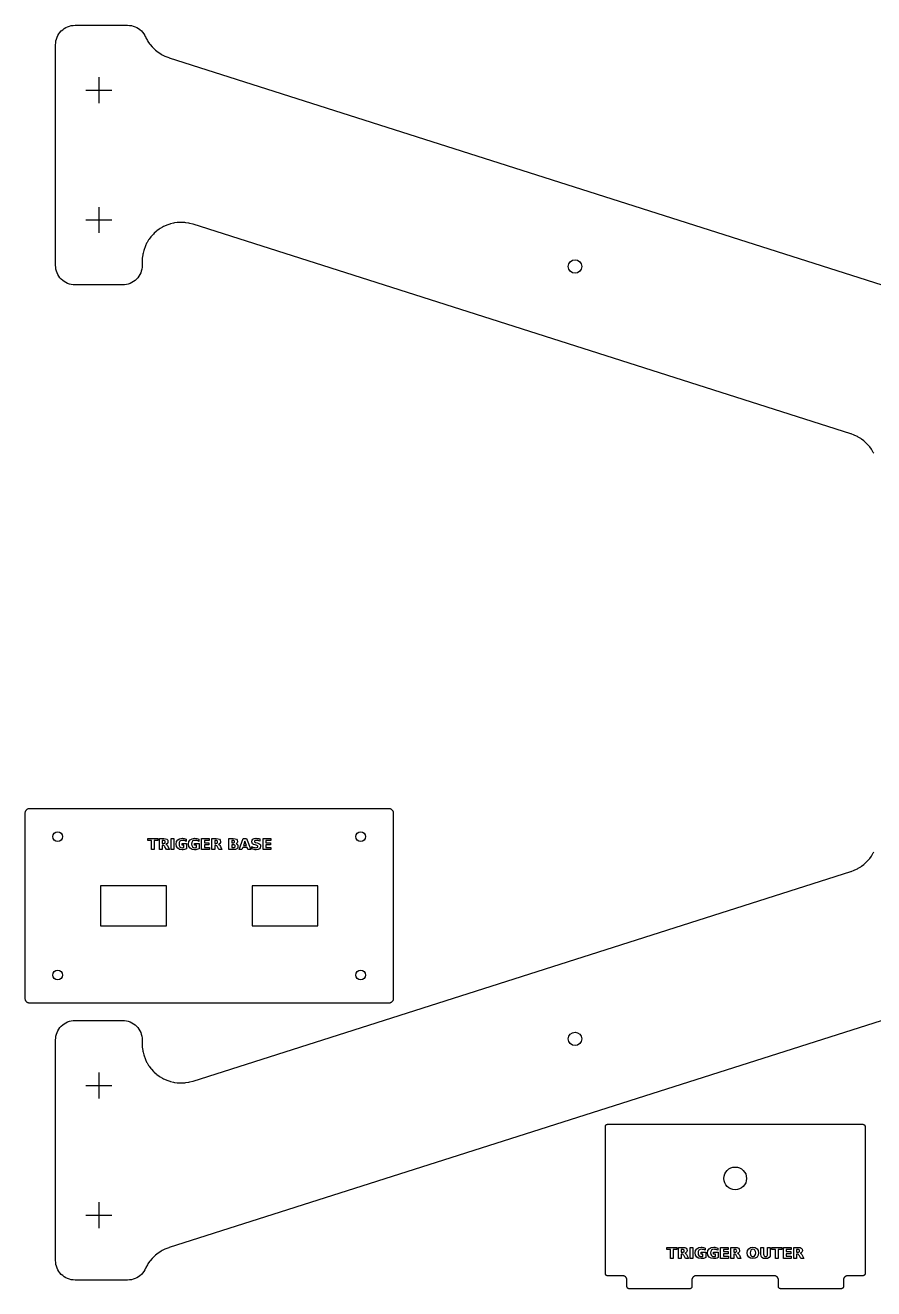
# Model space of a CAD drawing. Header units: millimetres. Extents: x 6 to 880, y 6 to 590.
# Drawn here: x 6 to 398, y 6 to 590 of the extents above; entities that cross this region are included whole.
import ezdxf

# ---------------------------------------------------------------- set-up
doc = ezdxf.new("R2010")
doc.units = ezdxf.units.MM
doc.layers.add('CUT', color=1, linetype='Continuous')
doc.layers.add('ENGRAVE', color=5, linetype='Continuous')

msp = doc.modelspace()

# ---------------------------------------------------------------- linework, layer by layer
at = {"layer": 'CUT'}
for points in [[(398.01, 392.19), (397.81, 392.57), (397.14, 393.7), (396.9, 394.06), (396.13, 395.12), (395.86, 395.46), (394.98, 396.44), (394.68, 396.75), (393.72, 397.64), (393.38, 397.92), (392.34, 398.71), (391.98, 398.96), (390.86, 399.64), (390.48, 399.85), (389.3, 400.43), (388.9, 400.6), (387.57, 401.1), (387.36, 401.17), (83.57, 498), (83.36, 498.06), (81.96, 498.43), (81.53, 498.53), (80.21, 498.74), (79.77, 498.79), (78.44, 498.87), (77.99, 498.88), (76.66, 498.83), (76.21, 498.79), (74.89, 498.61), (74.46, 498.52), (73.16, 498.21), (72.73, 498.09), (71.47, 497.65), (71.06, 497.48), (69.85, 496.92), (69.45, 496.72), (68.3, 496.04), (67.93, 495.79), (66.85, 495.01), (66.51, 494.73), (65.51, 493.84), (65.2, 493.52), (64.3, 492.54), (64.01, 492.2), (63.21, 491.13), (62.96, 490.76), (62.27, 489.62), (62.06, 489.23), (61.49, 488.02), (61.32, 487.61), (60.86, 486.36), (60.73, 485.93), (60.41, 484.64), (60.32, 484.2), (60.12, 482.88), (60.08, 482.44), (60.01, 481), (60, 480.77), (60, 479), (59.96, 478.12), (59.83, 477.24), (59.61, 476.39), (59.32, 475.56), (58.94, 474.76), (58.48, 474), (57.96, 473.29), (57.36, 472.64), (56.71, 472.04), (56, 471.52), (55.24, 471.06), (54.44, 470.69), (53.61, 470.39), (52.76, 470.17), (51.88, 470.04), (51, 470), (29, 470), (28.12, 470.04), (27.24, 470.17), (26.39, 470.39), (25.56, 470.69), (24.76, 471.06), (24, 471.52), (23.29, 472.04), (22.64, 472.64), (22.04, 473.29), (21.52, 474), (21.06, 474.76), (20.69, 475.56), (20.39, 476.39), (20.17, 477.24), (20.04, 478.12), (20, 479), (20, 581), (20.04, 581.88), (20.17, 582.76), (20.39, 583.61), (20.69, 584.44), (21.06, 585.24), (21.52, 586), (22.04, 586.71), (22.64, 587.36), (23.29, 587.96), (24, 588.48), (24.76, 588.94), (25.56, 589.31), (26.39, 589.61), (27.24, 589.83), (28.12, 589.96), (29, 590), (53.29, 590), (54.17, 589.96), (55.04, 589.83), (55.89, 589.62), (56.71, 589.32), (57.51, 588.95), (58.26, 588.5), (58.97, 587.98), (59.62, 587.4), (60.22, 586.75), (60.74, 586.05), (61.2, 585.3), (61.46, 584.75), (61.46, 584.75), (61.47, 584.75), (61.76, 584.14), (62.42, 582.94), (62.66, 582.55), (63.44, 581.42), (63.71, 581.06), (64.6, 580.02), (64.91, 579.69), (65.9, 578.74), (66.24, 578.44), (67.32, 577.6), (67.69, 577.34), (68.85, 576.61), (69.25, 576.39), (70.47, 575.78), (70.89, 575.6), (72.28, 575.08), (72.49, 575), (776, 350.76)], [(460, 148.52), (72.49, 25), (72.28, 24.92), (70.89, 24.4), (70.47, 24.22), (69.25, 23.61), (68.85, 23.39), (67.69, 22.66), (67.32, 22.4), (66.24, 21.56), (65.9, 21.26), (64.91, 20.31), (64.6, 19.98), (63.71, 18.94), (63.44, 18.58), (62.66, 17.45), (62.42, 17.06), (61.76, 15.86), (61.47, 15.25), (61.46, 15.25), (61.2, 14.7), (60.74, 13.95), (60.22, 13.25), (59.62, 12.6), (58.97, 12.02), (58.26, 11.5), (57.51, 11.05), (56.71, 10.68), (55.89, 10.38), (55.04, 10.17), (54.17, 10.04), (53.29, 10), (29, 10), (28.12, 10.04), (27.24, 10.17), (26.39, 10.39), (25.56, 10.69), (24.76, 11.06), (24, 11.52), (23.29, 12.04), (22.64, 12.64), (22.04, 13.29), (21.52, 14), (21.06, 14.76), (20.69, 15.56), (20.39, 16.39), (20.17, 17.24), (20.04, 18.12), (20, 19), (20, 121), (20.04, 121.88), (20.17, 122.76), (20.39, 123.61), (20.69, 124.44), (21.06, 125.24), (21.52, 126), (22.04, 126.71), (22.64, 127.36), (23.29, 127.96), (24, 128.48), (24.76, 128.94), (25.56, 129.31), (26.39, 129.61), (27.24, 129.83), (28.12, 129.96), (29, 130), (51, 130), (51.88, 129.96), (52.76, 129.83), (53.61, 129.61), (54.44, 129.31), (55.24, 128.94), (56, 128.48), (56.71, 127.96), (57.36, 127.36), (57.96, 126.71), (58.48, 126), (58.94, 125.24), (59.32, 124.44), (59.61, 123.61), (59.83, 122.76), (59.96, 121.88), (60, 121), (60, 119.23), (60.01, 119), (60.08, 117.56), (60.12, 117.12), (60.32, 115.8), (60.41, 115.36), (60.73, 114.07), (60.86, 113.64), (61.32, 112.39), (61.49, 111.98), (62.06, 110.77), (62.27, 110.38), (62.96, 109.24), (63.21, 108.87), (64.01, 107.8), (64.3, 107.46), (65.2, 106.48), (65.51, 106.16), (66.51, 105.27), (66.85, 104.99), (67.93, 104.21), (68.3, 103.96), (69.45, 103.28), (69.85, 103.08), (71.06, 102.52), (71.47, 102.35), (72.73, 101.91), (73.16, 101.79), (74.46, 101.48), (74.89, 101.39), (76.21, 101.21), (76.66, 101.17), (77.99, 101.12), (78.44, 101.13), (79.77, 101.21), (80.21, 101.26), (81.53, 101.47), (81.96, 101.57), (83.36, 101.94), (83.57, 102), (387.36, 198.83), (387.57, 198.9), (388.9, 199.4), (389.3, 199.57), (390.48, 200.15), (390.86, 200.36), (391.98, 201.04), (392.34, 201.29), (393.38, 202.08), (393.72, 202.36), (394.68, 203.25), (394.98, 203.56), (395.86, 204.54), (396.13, 204.88), (396.9, 205.94), (397.14, 206.3), (397.81, 207.43), (398.01, 207.81)]]:
    msp.add_lwpolyline(points, dxfattribs=at)
for points in [[(7.61, 138.04), (7.42, 138.09), (7.23, 138.15), (7.06, 138.24), (6.89, 138.34), (6.73, 138.45), (6.59, 138.59), (6.45, 138.73), (6.34, 138.89), (6.24, 139.06), (6.15, 139.23), (6.09, 139.42), (6.04, 139.61), (6.01, 139.8), (6, 140), (6, 226), (6.01, 226.2), (6.04, 226.39), (6.09, 226.58), (6.15, 226.77), (6.24, 226.94), (6.34, 227.11), (6.45, 227.27), (6.59, 227.41), (6.73, 227.55), (6.89, 227.66), (7.06, 227.76), (7.23, 227.85), (7.42, 227.91), (7.61, 227.96), (7.8, 227.99), (8, 228), (174, 228), (174.2, 227.99), (174.39, 227.96), (174.58, 227.91), (174.77, 227.85), (174.94, 227.76), (175.11, 227.66), (175.27, 227.55), (175.41, 227.41), (175.55, 227.27), (175.66, 227.11), (175.76, 226.94), (175.85, 226.77), (175.91, 226.58), (175.96, 226.39), (175.99, 226.2), (176, 226), (176, 140), (175.99, 139.8), (175.96, 139.61), (175.91, 139.42), (175.85, 139.23), (175.76, 139.06), (175.66, 138.89), (175.55, 138.73), (175.41, 138.59), (175.27, 138.45), (175.11, 138.34), (174.94, 138.24), (174.77, 138.15), (174.58, 138.09), (174.39, 138.04), (174.2, 138.01), (174, 138), (8, 138), (7.8, 138.01), (7.61, 138.04)], [(40.8, 192.3), (40.8, 173.7), (71.2, 173.7), (71.2, 192.3), (40.8, 192.3)], [(141.2, 192.3), (110.8, 192.3), (110.8, 173.7), (141.2, 173.7), (141.2, 192.3)], [(275, 12), (274.9, 12), (274.8, 12.02), (274.71, 12.04), (274.62, 12.08), (274.53, 12.12), (274.44, 12.17), (274.37, 12.23), (274.29, 12.29), (274.23, 12.37), (274.17, 12.44), (274.12, 12.53), (274.08, 12.62), (274.04, 12.71), (274.02, 12.8), (274, 12.9), (274, 13), (274, 81), (274, 81.1), (274.02, 81.2), (274.04, 81.29), (274.08, 81.38), (274.12, 81.47), (274.17, 81.56), (274.23, 81.63), (274.29, 81.71), (274.37, 81.77), (274.44, 81.83), (274.53, 81.88), (274.62, 81.92), (274.71, 81.96), (274.8, 81.98), (274.9, 82), (275, 82), (393, 82), (393.1, 82), (393.2, 81.98), (393.29, 81.96), (393.38, 81.92), (393.47, 81.88), (393.56, 81.83), (393.63, 81.77), (393.71, 81.71), (393.77, 81.63), (393.83, 81.56), (393.88, 81.47), (393.92, 81.38), (393.96, 81.29), (393.98, 81.2), (394, 81.1), (394, 81), (394, 13), (394, 12.9), (393.98, 12.8), (393.96, 12.71), (393.92, 12.62), (393.88, 12.53), (393.83, 12.44), (393.77, 12.37), (393.71, 12.29), (393.63, 12.23), (393.56, 12.17), (393.47, 12.12), (393.38, 12.08), (393.29, 12.04), (393.2, 12.02), (393.1, 12), (393, 12), (386.01, 12), (385.99, 12), (385.83, 11.99), (385.78, 11.99), (385.63, 11.97), (385.59, 11.96), (385.44, 11.92), (385.4, 11.91), (385.26, 11.86), (385.21, 11.84), (385.08, 11.77), (385.04, 11.75), (384.91, 11.68), (384.87, 11.65), (384.75, 11.56), (384.71, 11.53), (384.6, 11.43), (384.57, 11.4), (384.47, 11.29), (384.44, 11.25), (384.35, 11.13), (384.32, 11.09), (384.25, 10.96), (384.23, 10.92), (384.16, 10.79), (384.14, 10.74), (384.09, 10.6), (384.08, 10.56), (384.04, 10.41), (384.03, 10.37), (384.01, 10.22), (384.01, 10.17), (384, 10.01), (384, 9.99), (384, 7), (384, 6.9), (383.98, 6.8), (383.96, 6.71), (383.92, 6.62), (383.88, 6.53), (383.83, 6.44), (383.77, 6.37), (383.71, 6.29), (383.63, 6.23), (383.56, 6.17), (383.47, 6.12), (383.38, 6.08), (383.29, 6.04), (383.2, 6.02), (383.1, 6), (383, 6), (355, 6), (354.9, 6), (354.8, 6.02), (354.71, 6.04), (354.62, 6.08), (354.53, 6.12), (354.44, 6.17), (354.37, 6.23), (354.29, 6.29), (354.23, 6.37), (354.17, 6.44), (354.12, 6.53), (354.08, 6.62), (354.04, 6.71), (354.02, 6.8), (354, 6.9), (354, 7), (354, 9.99), (354, 10.01), (353.99, 10.17), (353.99, 10.22), (353.97, 10.37), (353.96, 10.41), (353.92, 10.56), (353.91, 10.6), (353.86, 10.74), (353.84, 10.79), (353.77, 10.92), (353.75, 10.96), (353.68, 11.09), (353.65, 11.13), (353.56, 11.25), (353.53, 11.29), (353.43, 11.4), (353.4, 11.43), (353.29, 11.53), (353.25, 11.56), (353.13, 11.65), (353.09, 11.68), (352.96, 11.75), (352.92, 11.77), (352.79, 11.84), (352.74, 11.86), (352.6, 11.91), (352.56, 11.92), (352.41, 11.96), (352.37, 11.97), (352.22, 11.99), (352.17, 11.99), (352.01, 12), (351.99, 12), (316.01, 12), (315.99, 12), (315.83, 11.99), (315.78, 11.99), (315.63, 11.97), (315.59, 11.96), (315.44, 11.92), (315.4, 11.91), (315.26, 11.86), (315.21, 11.84), (315.08, 11.77), (315.04, 11.75), (314.91, 11.68), (314.87, 11.65), (314.75, 11.56), (314.71, 11.53), (314.6, 11.43), (314.57, 11.4), (314.47, 11.29), (314.44, 11.25), (314.35, 11.13), (314.32, 11.09), (314.25, 10.96), (314.23, 10.92), (314.16, 10.79), (314.14, 10.74), (314.09, 10.6), (314.08, 10.56), (314.04, 10.41), (314.03, 10.37), (314.01, 10.22), (314.01, 10.17), (314, 10.01), (314, 9.99), (314, 7), (314, 6.9), (313.98, 6.8), (313.96, 6.71), (313.92, 6.62), (313.88, 6.53), (313.83, 6.44), (313.77, 6.37), (313.71, 6.29), (313.63, 6.23), (313.56, 6.17), (313.47, 6.12), (313.38, 6.08), (313.29, 6.04), (313.2, 6.02), (313.1, 6), (313, 6), (285, 6), (284.9, 6), (284.8, 6.02), (284.71, 6.04), (284.62, 6.08), (284.53, 6.12), (284.44, 6.17), (284.37, 6.23), (284.29, 6.29), (284.23, 6.37), (284.17, 6.44), (284.12, 6.53), (284.08, 6.62), (284.04, 6.71), (284.02, 6.8), (284, 6.9), (284, 7), (284, 9.99), (284, 10.01), (283.99, 10.17), (283.99, 10.22), (283.97, 10.37), (283.96, 10.41), (283.92, 10.56), (283.91, 10.6), (283.86, 10.74), (283.84, 10.79), (283.77, 10.92), (283.75, 10.96), (283.68, 11.09), (283.65, 11.13), (283.56, 11.25), (283.53, 11.29), (283.43, 11.4), (283.4, 11.43), (283.29, 11.53), (283.25, 11.56), (283.13, 11.65), (283.09, 11.68), (282.96, 11.75), (282.92, 11.77), (282.79, 11.84), (282.74, 11.86), (282.6, 11.91), (282.56, 11.92), (282.41, 11.96), (282.37, 11.97), (282.22, 11.99), (282.17, 11.99), (282.01, 12), (281.99, 12), (275, 12)]]:
    msp.add_lwpolyline(points, close=True, dxfattribs=at)
for centre, radius in [((260, 478.5), 3.1), ((21, 215), 2.25), ((161, 215), 2.25), ((21, 151), 2.25), ((161, 151), 2.25), ((260, 121.5), 3.1), ((334, 57), 5.25)]:
    msp.add_circle(centre, radius, dxfattribs=at)
at = {"layer": 'ENGRAVE'}
for points in [[(40, 566), (40, 554)], [(34, 560), (46, 560)], [(40, 506), (40, 494)], [(34, 500), (46, 500)], [(40, 106), (40, 94)], [(34, 100), (46, 100)], [(40, 46), (40, 34)], [(34, 40), (46, 40)]]:
    msp.add_lwpolyline(points, dxfattribs=at)
for points in [[(62.58, 214.1), (67.29, 214.1), (67.29, 213.11), (65.6, 213.11), (65.6, 209), (64.28, 209), (64.28, 213.11), (62.58, 213.11), (62.58, 214.1)], [(69.29, 210.93), (69.29, 209), (67.97, 209), (67.97, 214.1), (69.98, 214.1), (70.85, 214.02), (71.46, 213.76), (71.81, 213.33), (71.93, 212.69), (71.87, 212.23), (71.68, 211.86), (71.38, 211.58), (70.95, 211.39), (71.2, 211.29), (71.43, 211.11), (71.64, 210.83), (71.86, 210.45), (72.58, 209), (71.18, 209), (70.55, 210.27), (70.36, 210.59), (70.17, 210.79), (69.95, 210.9), (69.66, 210.93), (69.29, 210.93)], [(69.84, 211.84), (70.19, 211.88), (70.43, 211.99), (70.57, 212.2), (70.61, 212.5), (70.57, 212.8), (70.43, 213), (70.19, 213.11), (69.84, 213.15), (69.29, 213.15), (69.29, 211.84), (69.84, 211.84)], [(73.36, 214.1), (74.68, 214.1), (74.68, 209), (73.36, 209), (73.36, 214.1)], [(80.55, 209.38), (80.05, 209.17), (79.53, 209.02), (78.99, 208.93), (78.43, 208.9), (77.29, 209.08), (76.41, 209.61), (75.86, 210.45), (75.67, 211.55), (75.86, 212.65), (76.43, 213.49), (77.33, 214.02), (78.51, 214.2), (79, 214.17), (79.48, 214.1), (79.93, 213.98), (80.36, 213.82), (80.36, 212.76), (79.94, 212.97), (79.51, 213.12), (79.09, 213.21), (78.67, 213.24), (77.97, 213.13), (77.46, 212.8), (77.14, 212.27), (77.03, 211.55), (77.13, 210.83), (77.44, 210.3), (77.94, 209.96), (78.61, 209.85), (78.8, 209.86), (78.99, 209.88), (79.15, 209.91), (79.3, 209.96), (79.3, 210.95), (78.5, 210.95), (78.5, 211.83), (80.55, 211.83), (80.55, 209.38)], [(86.3, 209.38), (85.79, 209.17), (85.27, 209.02), (84.74, 208.93), (84.18, 208.9), (83.04, 209.08), (82.16, 209.61), (81.6, 210.45), (81.41, 211.55), (81.6, 212.65), (82.17, 213.49), (83.07, 214.02), (84.25, 214.2), (84.75, 214.17), (85.23, 214.1), (85.68, 213.98), (86.11, 213.82), (86.11, 212.76), (85.68, 212.97), (85.26, 213.12), (84.84, 213.21), (84.41, 213.24), (83.72, 213.13), (83.2, 212.8), (82.88, 212.27), (82.78, 211.55), (82.88, 210.83), (83.19, 210.3), (83.68, 209.96), (84.35, 209.85), (84.55, 209.86), (84.73, 209.88), (84.9, 209.91), (85.05, 209.96), (85.05, 210.95), (84.24, 210.95), (84.24, 211.83), (86.3, 211.83), (86.3, 209.38)], [(87.45, 214.1), (91, 214.1), (91, 213.11), (88.77, 213.11), (88.77, 212.16), (90.87, 212.16), (90.87, 211.16), (88.77, 211.16), (88.77, 209.99), (91.08, 209.99), (91.08, 209), (87.45, 209), (87.45, 214.1)], [(93.55, 210.93), (93.55, 209), (92.24, 209), (92.24, 214.1), (94.25, 214.1), (95.12, 214.02), (95.72, 213.76), (96.08, 213.33), (96.19, 212.69), (96.13, 212.23), (95.95, 211.86), (95.64, 211.58), (95.21, 211.39), (95.47, 211.29), (95.7, 211.11), (95.91, 210.83), (96.13, 210.45), (96.84, 209), (95.44, 209), (94.82, 210.27), (94.63, 210.59), (94.44, 210.79), (94.21, 210.9), (93.92, 210.93), (93.55, 210.93)], [(94.11, 211.84), (94.46, 211.88), (94.7, 211.99), (94.83, 212.2), (94.88, 212.5), (94.83, 212.8), (94.7, 213), (94.46, 213.11), (94.11, 213.15), (93.55, 213.15), (93.55, 211.84), (94.11, 211.84)], [(103.38, 211.73), (103.75, 211.56), (104.03, 211.28), (104.21, 210.91), (104.26, 210.46), (104.14, 209.82), (103.76, 209.36), (103.14, 209.09), (102.25, 209), (100.06, 209), (100.06, 214.1), (102.04, 214.1), (102.96, 214.02), (103.58, 213.78), (103.94, 213.36), (104.06, 212.75), (104.01, 212.41), (103.88, 212.12), (103.67, 211.89), (103.38, 211.73)], [(102.11, 212.13), (102.38, 212.16), (102.58, 212.26), (102.7, 212.43), (102.74, 212.67), (102.7, 212.9), (102.58, 213.07), (102.38, 213.17), (102.11, 213.21), (101.38, 213.21), (101.38, 212.13), (102.11, 212.13)], [(102.15, 209.9), (102.5, 209.94), (102.75, 210.06), (102.9, 210.27), (102.95, 210.57), (102.9, 210.86), (102.75, 211.07), (102.5, 211.19), (102.15, 211.23), (101.38, 211.23), (101.38, 209.9), (102.15, 209.9)], [(108.5, 209.93), (106.44, 209.93), (106.11, 209), (104.79, 209), (106.68, 214.1), (108.25, 214.1), (110.14, 209), (108.82, 209), (108.5, 209.93)], [(106.77, 210.88), (108.16, 210.88), (107.47, 212.91), (106.77, 210.88)], [(114.37, 213.94), (114.37, 212.86), (113.95, 213.03), (113.55, 213.15), (113.16, 213.22), (112.79, 213.24), (112.38, 213.21), (112.09, 213.11), (111.92, 212.95), (111.87, 212.71), (111.91, 212.53), (112.02, 212.39), (112.23, 212.28), (112.57, 212.19), (113.13, 212.08), (113.86, 211.86), (114.34, 211.56), (114.61, 211.14), (114.7, 210.57), (114.58, 209.83), (114.2, 209.31), (113.57, 209), (112.67, 208.9), (112.19, 208.92), (111.7, 208.99), (111.21, 209.11), (110.72, 209.27), (110.72, 210.38), (111.2, 210.15), (111.66, 209.99), (112.11, 209.89), (112.55, 209.85), (112.93, 209.89), (113.2, 210), (113.38, 210.17), (113.43, 210.41), (113.39, 210.62), (113.28, 210.78), (113.05, 210.9), (112.66, 211.01), (112.15, 211.12), (111.49, 211.34), (111.03, 211.65), (110.76, 212.07), (110.67, 212.61), (110.8, 213.29), (111.17, 213.79), (111.77, 214.09), (112.58, 214.2), (113.01, 214.18), (113.45, 214.13), (113.9, 214.05), (114.37, 213.94)], [(115.86, 214.1), (119.41, 214.1), (119.41, 213.11), (117.17, 213.11), (117.17, 212.16), (119.28, 212.16), (119.28, 211.16), (117.17, 211.16), (117.17, 209.99), (119.48, 209.99), (119.48, 209), (115.86, 209), (115.86, 214.1)], [(302.39, 25.1), (307.1, 25.1), (307.1, 24.11), (305.41, 24.11), (305.41, 20), (304.09, 20), (304.09, 24.11), (302.39, 24.11), (302.39, 25.1)], [(309.1, 21.93), (309.1, 20), (307.78, 20), (307.78, 25.1), (309.79, 25.1), (310.66, 25.02), (311.27, 24.76), (311.62, 24.33), (311.74, 23.69), (311.68, 23.23), (311.49, 22.86), (311.19, 22.58), (310.76, 22.39), (311.01, 22.29), (311.24, 22.11), (311.45, 21.83), (311.67, 21.45), (312.39, 20), (310.99, 20), (310.36, 21.27), (310.17, 21.59), (309.98, 21.79), (309.76, 21.9), (309.47, 21.93), (309.1, 21.93)], [(309.65, 22.84), (310, 22.88), (310.24, 22.99), (310.38, 23.2), (310.42, 23.5), (310.38, 23.8), (310.24, 24), (310, 24.11), (309.65, 24.15), (309.1, 24.15), (309.1, 22.84), (309.65, 22.84)], [(313.17, 25.1), (314.49, 25.1), (314.49, 20), (313.17, 20), (313.17, 25.1)], [(320.36, 20.38), (319.86, 20.17), (319.34, 20.02), (318.8, 19.93), (318.24, 19.9), (317.1, 20.08), (316.22, 20.61), (315.67, 21.45), (315.48, 22.55), (315.67, 23.65), (316.24, 24.49), (317.14, 25.02), (318.32, 25.2), (318.81, 25.17), (319.29, 25.1), (319.74, 24.98), (320.17, 24.82), (320.17, 23.76), (319.75, 23.97), (319.32, 24.12), (318.9, 24.21), (318.48, 24.24), (317.78, 24.13), (317.27, 23.8), (316.95, 23.27), (316.84, 22.55), (316.94, 21.83), (317.25, 21.3), (317.75, 20.96), (318.42, 20.85), (318.61, 20.86), (318.8, 20.88), (318.96, 20.91), (319.11, 20.96), (319.11, 21.95), (318.31, 21.95), (318.31, 22.83), (320.36, 22.83), (320.36, 20.38)], [(326.11, 20.38), (325.6, 20.17), (325.08, 20.02), (324.55, 19.93), (323.99, 19.9), (322.85, 20.08), (321.97, 20.61), (321.41, 21.45), (321.23, 22.55), (321.41, 23.65), (321.98, 24.49), (322.88, 25.02), (324.06, 25.2), (324.56, 25.17), (325.04, 25.1), (325.49, 24.98), (325.92, 24.82), (325.92, 23.76), (325.49, 23.97), (325.07, 24.12), (324.65, 24.21), (324.22, 24.24), (323.53, 24.13), (323.01, 23.8), (322.69, 23.27), (322.59, 22.55), (322.69, 21.83), (323, 21.3), (323.49, 20.96), (324.16, 20.85), (324.36, 20.86), (324.54, 20.88), (324.71, 20.91), (324.86, 20.96), (324.86, 21.95), (324.05, 21.95), (324.05, 22.83), (326.11, 22.83), (326.11, 20.38)], [(327.26, 25.1), (330.81, 25.1), (330.81, 24.11), (328.58, 24.11), (328.58, 23.16), (330.68, 23.16), (330.68, 22.16), (328.58, 22.16), (328.58, 20.99), (330.89, 20.99), (330.89, 20), (327.26, 20), (327.26, 25.1)], [(333.36, 21.93), (333.36, 20), (332.05, 20), (332.05, 25.1), (334.06, 25.1), (334.93, 25.02), (335.53, 24.76), (335.89, 24.33), (336, 23.69), (335.94, 23.23), (335.76, 22.86), (335.45, 22.58), (335.02, 22.39), (335.28, 22.29), (335.51, 22.11), (335.72, 21.83), (335.94, 21.45), (336.65, 20), (335.25, 20), (334.63, 21.27), (334.44, 21.59), (334.25, 21.79), (334.02, 21.9), (333.73, 21.93), (333.36, 21.93)], [(333.92, 22.84), (334.27, 22.88), (334.51, 22.99), (334.64, 23.2), (334.69, 23.5), (334.64, 23.8), (334.51, 24), (334.27, 24.11), (333.92, 24.15), (333.36, 24.15), (333.36, 22.84), (333.92, 22.84)], [(342.2, 25.2), (343.3, 25.02), (344.13, 24.49), (344.65, 23.65), (344.83, 22.55), (344.65, 21.44), (344.13, 20.6), (343.3, 20.08), (342.2, 19.9), (341.11, 20.08), (340.28, 20.6), (339.75, 21.44), (339.58, 22.55), (339.75, 23.65), (340.28, 24.49), (341.11, 25.02), (342.2, 25.2)], [(342.2, 24.24), (341.67, 24.13), (341.27, 23.8), (341.02, 23.26), (340.94, 22.55), (341.02, 21.83), (341.27, 21.3), (341.67, 20.97), (342.2, 20.85), (342.74, 20.97), (343.14, 21.3), (343.39, 21.83), (343.47, 22.55), (343.39, 23.26), (343.14, 23.8), (342.74, 24.13), (342.2, 24.24)], [(345.82, 25.1), (347.14, 25.1), (347.14, 22.04), (347.19, 21.5), (347.35, 21.14), (347.62, 20.94), (348.02, 20.87), (348.43, 20.94), (348.7, 21.14), (348.86, 21.5), (348.91, 22.04), (348.91, 25.1), (350.22, 25.1), (350.22, 22.04), (350.09, 21.1), (349.68, 20.43), (348.99, 20.03), (348.02, 19.9), (347.05, 20.03), (346.37, 20.43), (345.96, 21.1), (345.82, 22.04), (345.82, 25.1)], [(350.9, 25.1), (355.6, 25.1), (355.6, 24.11), (353.91, 24.11), (353.91, 20), (352.59, 20), (352.59, 24.11), (350.9, 24.11), (350.9, 25.1)], [(356.28, 25.1), (359.83, 25.1), (359.83, 24.11), (357.6, 24.11), (357.6, 23.16), (359.7, 23.16), (359.7, 22.16), (357.6, 22.16), (357.6, 20.99), (359.91, 20.99), (359.91, 20), (356.28, 20), (356.28, 25.1)], [(362.38, 21.93), (362.38, 20), (361.07, 20), (361.07, 25.1), (363.08, 25.1), (363.95, 25.02), (364.55, 24.76), (364.91, 24.33), (365.02, 23.69), (364.96, 23.23), (364.78, 22.86), (364.47, 22.58), (364.04, 22.39), (364.3, 22.29), (364.53, 22.11), (364.74, 21.83), (364.96, 21.45), (365.67, 20), (364.27, 20), (363.65, 21.27), (363.46, 21.59), (363.27, 21.79), (363.04, 21.9), (362.75, 21.93), (362.38, 21.93)], [(362.94, 22.84), (363.29, 22.88), (363.53, 22.99), (363.66, 23.2), (363.71, 23.5), (363.66, 23.8), (363.53, 24), (363.29, 24.11), (362.94, 24.15), (362.38, 24.15), (362.38, 22.84), (362.94, 22.84)]]:
    msp.add_lwpolyline(points, close=True, dxfattribs=at)

doc.saveas('drawing.dxf')
